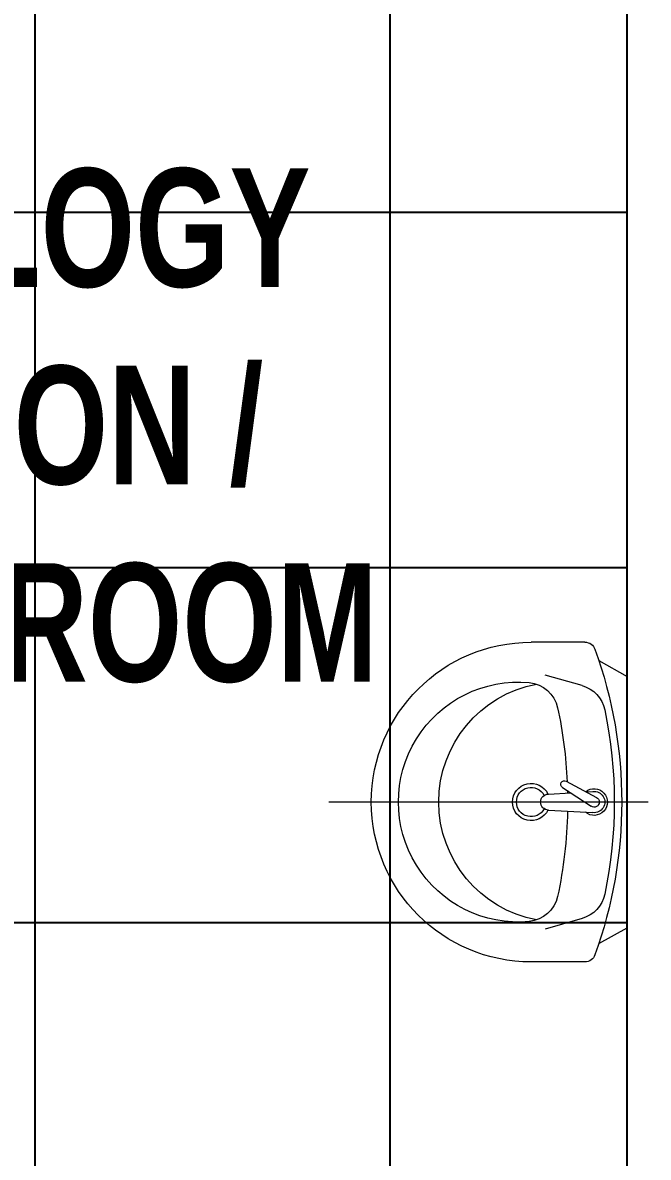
# Model space of a CAD drawing. Extents: x -178977 to 231842, y -29287 to 19916.
# Drawn here: x 19255 to 20312, y -12626 to -10710 of the extents above; entities that cross this region are included whole.
import ezdxf

# ---------------------------------------------------------------- set-up
doc = ezdxf.new("R2010")
doc.units = 0
doc.header["$LTSCALE"] = 0.25
doc.linetypes.add('DASHDOT', pattern=[25.4, 12.7, -6.35, 0, -6.35])
for name, color, linetype, lineweight in [('01-First Floor-FUR$0$72_EGR_BASE_TEXT', 252, 'Continuous', 5), ('01-First Floor-FUR$0$SANIT', 250, 'Continuous', 5), ('01-First Floor-FUR$0$Walls', 251, 'Continuous', 5), ('E-LITE-CLNG-CNDT', 6, 'DASHDOT', 35)]:
    doc.layers.add(name, color=color, linetype=linetype, lineweight=lineweight)
doc.layers.add('01-First Floor-FUR$0$FALSE CEILING', color=251, linetype='Continuous')
doc.styles.add('01-First Floor-FUR$0$X3G_ENTITY_9EC9', font='swisscl.ttf', dxfattribs={"height": 0.2})

# ---------------------------------------------------------------- blocks, each defined once
blk = doc.blocks.new('01-First Floor-FUR$0$lav-manta 60')
at = {"layer": '01-First Floor-FUR$0$SANIT'}
for p, q in [((0, 0.04), (0, -0.56)), ((-0.2658, -0.0529), (-0.2358, 0)), ((-0.2358, 0), (0.2358, 0)), ((0.2658, -0.0529), (0.2358, 0)), ((0.0389, -0.1142), (0.0087, -0.0575)), ((-0.3, -0.0789), (-0.3, -0.18)), ((-0.2185, -0.0841), (-0.2383, -0.1537)), ((-0.015, -0.1473), (-0.0199, -0.064)), ((0.0274, -0.121), (-0.0078, -0.0673)), ((0.0191, -0.077), (0.0199, -0.064)), ((0.2185, -0.0841), (0.2383, -0.1537)), ((0.3, -0.0789), (0.3, -0.18)), ((0.015, -0.1473), (0.0174, -0.1057))]:
    blk.add_line(p, q, dxfattribs=at)
for centre, radius, start, end in [((0, -0.8557), 0.8457, 70.1771, 109.8229), ((-0.1608, -0.1006), 0.06, 101.8086, 164.0794), ((0, -0.8696), 0.8457, 78.1914, 101.8086), ((0, -0.0617), 0.025, 320.7474, 220.368), ((0, -0.0617), 0.02, 353.2671, 186.682), ((0.1608, -0.1006), 0.06, 15.9206, 78.1914), ((-0.28, -0.0789), 0.02, 109.8229, 180), ((0, -0.0617), 0.00966, 25.4127, 215.9577), ((0.28, -0.0789), 0.02, 0, 70.1771), ((0, -0.9572), 0.8457, 91.1572, 102.0883), ((0, -0.9572), 0.8457, 88.5486, 88.844), ((0.0332, -0.1176), 0.00666, 210.6852, 30.6852), ((0, -0.9572), 0.8457, 77.9117, 87.4274), ((-0.1645, -0.189), 0.06, 102.0883, 174.8142), ((0, -0.18), 0.035, 115.3106, 64.6894), ((0, -0.1473), 0.015, 180, 0), ((0.1645, -0.189), 0.06, 5.1858, 77.9117), ((0, -0.1282), 0.2252, 190.6097, 349.3903), ((0, -0.18), 0.0275, 117.1496, 62.8504), ((0, -0.18), 0.3, 180, 0), ((0, -0.2039), 0.2252, 174.8142, 5.1858)]:
    blk.add_arc(centre, radius, start, end, dxfattribs=at)
blk = doc.blocks.new('01-First Floor-FUR')
at = {"layer": '01-First Floor-FUR$0$FALSE CEILING', "linetype": 'Continuous'}
for p, q in [((19276, -12830), (19276, -8830)), ((19876, -12830), (19876, -8830)), ((16276, -11030), (20276, -11030)), ((16276, -11630), (20276, -11630)), ((16276, -12230), (20276, -12230))]:
    blk.add_line(p, q, dxfattribs=at)
at = {"layer": '01-First Floor-FUR$0$FALSE CEILING'}
blk.add_lwpolyline([(16276, -12830), (20276, -12830), (20276, -8830), (16276, -8830)], close=True, dxfattribs=at)
at = {"layer": '01-First Floor-FUR$0$Walls'}
blk.add_line((20276, -8830), (20276, -12760), dxfattribs=at)
at = {"layer": '01-First Floor-FUR$0$SANIT', "xscale": -900.000000000201, "yscale": 900.000000000201, "zscale": 900.000000000201, "rotation": 270}
blk.add_blockref('01-First Floor-FUR$0$lav-manta 60', (20276, -12026.4), dxfattribs=at)
at = {"layer": '01-First Floor-FUR$0$72_EGR_BASE_TEXT', "insert": (18790.2, -10956.2, 0), "char_height": 200, "width": 2836.609, "attachment_point": 2, "style": '01-First Floor-FUR$0$X3G_ENTITY_9EC9'}
blk.add_mtext('{\\fSwis721 LtCn BT|b1|i0|c0|p34;OPHTHALMOLOGY CONSULTATION / EXAMINATION ROOM}', dxfattribs=at)

msp = doc.modelspace()

# ---------------------------------------------------------------- block references
at = {"layer": 'E-LITE-CLNG-CNDT'}
msp.add_blockref('01-First Floor-FUR', (0, 0), dxfattribs=at)

doc.saveas('drawing.dxf')
